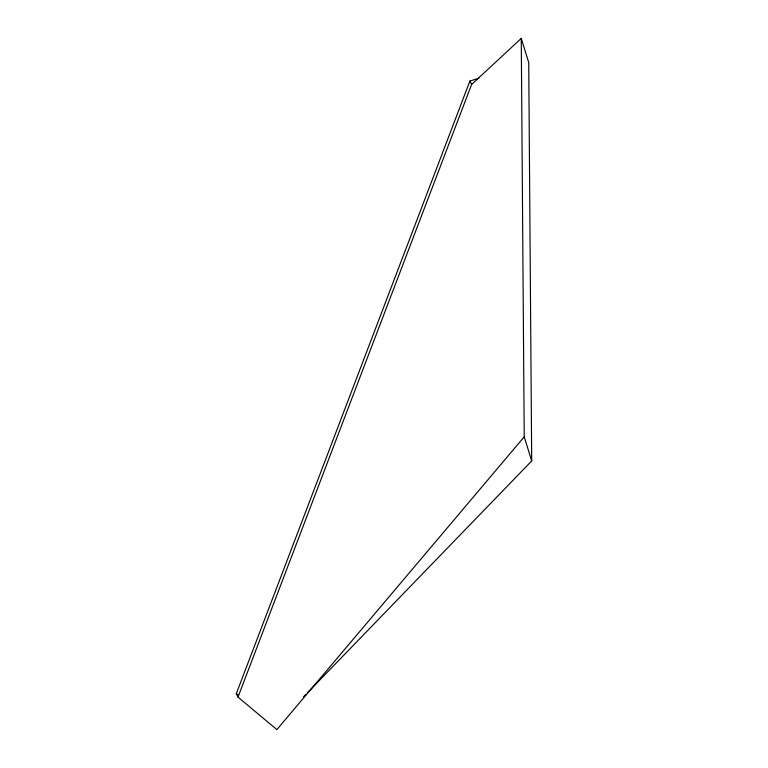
<?xml version="1.0" encoding="UTF-8"?>
<svg xmlns="http://www.w3.org/2000/svg" width="768" height="768" viewBox="0 0 768 768"><rect width="100%" height="100%" fill="white"/><g stroke="black" fill="none" stroke-linecap="round" stroke-linejoin="round"><path stroke-width="1.15" d="M238.003 697.094L471.61 84.47L521.261 38.4L524.227 436.819L276.864 729.6L238.003 697.094L236.304 693.667L469.901 81.053L478.954 78.202M303.475 696.902L305.981 694.32M307.642 692.592L531.696 460.954L528.73 62.534L521.261 38.4M236.304 693.667L238.109 695.184M469.901 81.053L471.61 84.47M524.227 436.819L531.696 460.954"/></g></svg>
